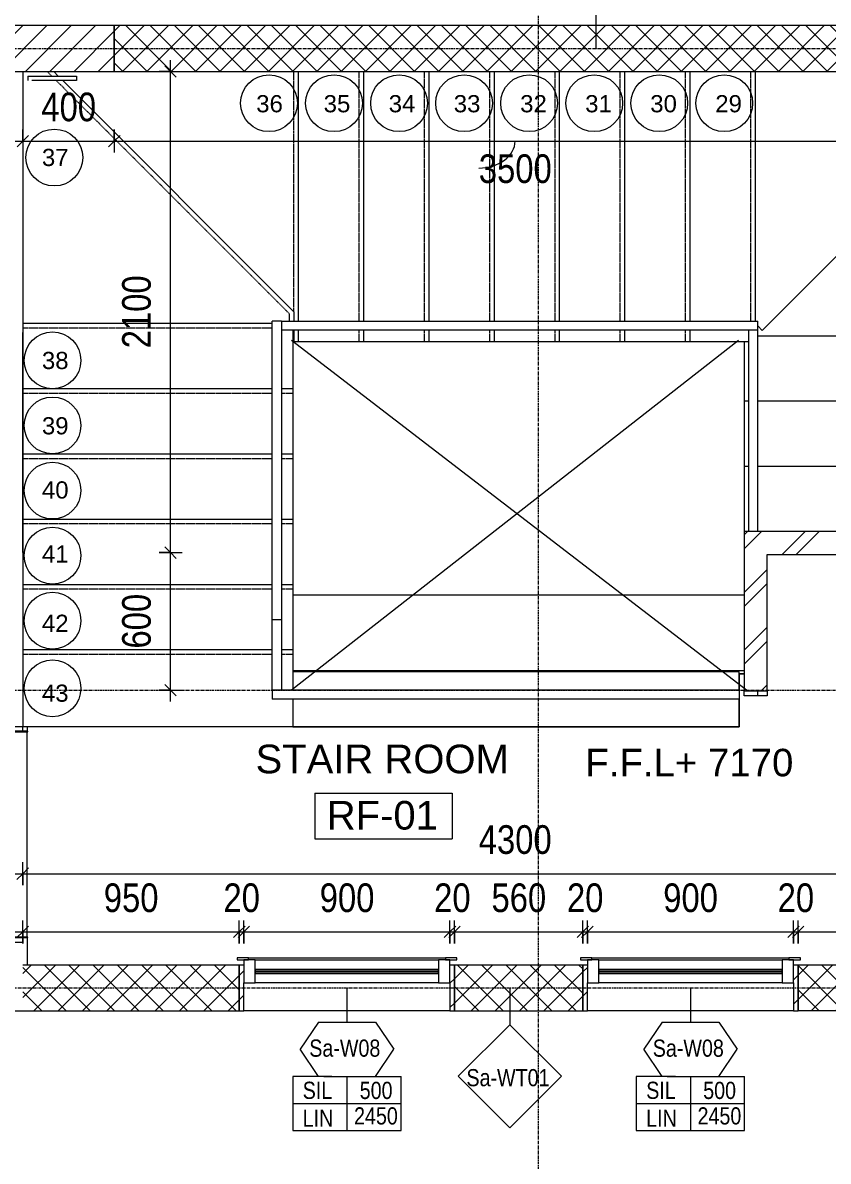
# Model space of a CAD drawing. Header units: millimetres. Extents: x -13951 to 24706, y -4881 to 8681.
# Drawn here: x -1657 to 1861, y 1023 to 5992 of the extents above; entities that cross this region are included whole.
import ezdxf

# ---------------------------------------------------------------- set-up
doc = ezdxf.new("R2010")
doc.units = ezdxf.units.MM
doc.linetypes.add('Grid Line', pattern=[22.225, 12.7, -3.175, 3.175, -3.175])
doc.linetypes.add('Overhead', pattern=[3.96875, 2.38125, -1.5875])
for name, color, linetype, lineweight in [('A-ANNO-DIMS', 211, 'Continuous', 9), ('A-ANNO-DIMS-50', 211, 'Continuous', 9), ('A-AREA-IDEN', 2, 'Continuous', 9), ('A-DETL-MBND', 5, 'Continuous', 18), ('A-DETL-THIN', 151, 'Continuous', 18), ('A-FLOR', 192, 'Continuous', 18), ('A-FLOR-HRAL', 11, 'Continuous', 18), ('A-GENM', 13, 'Continuous', 18), ('A-GLAZ', 151, 'Continuous', 18), ('A-GLAZ-IDEN', 7, 'Continuous', 18), ('A-WALL', 113, 'Continuous', 18), ('A-WALL-IDEN', 7, 'Continuous', 18), ('A-WALL-PATT', 111, 'Continuous', 18), ('G-ANNO-DIMS', 111, 'Continuous', 9), ('G-ANNO-TEXT', 231, 'Continuous', 9), ('S-COLS', 52, 'Continuous', 18), ('S-GRID', 1, 'Continuous', 9), ('S-STRS', 31, 'Continuous', 18)]:
    doc.layers.add(name, color=color, linetype=linetype, lineweight=lineweight)
doc.styles.add('Arial Narrow', font='ARIALN.TTF', dxfattribs={"height": 75})
doc.styles.add('Arial Narrow_3', font='ARIALN.TTF', dxfattribs={"height": 125})
doc.styles.add('Arial Narrow_4', font='ARIALN.TTF', dxfattribs={"height": 1.5})
doc.styles.add('Arial_2', font='arial.ttf', dxfattribs={"height": 125})
doc.styles.add('Arial_3', font='arial.ttf', dxfattribs={"height": 120})
doc.styles.add('Arial_5', font='arial.ttf', dxfattribs={"height": 75})
doc.dimstyles.new('dimension_line', dxfattribs={"dimscale": 304.8, "dimtxt": 127.928872, "dimasz": 0.164042, "dimexe": 0.164042, "dimexo": 0.0625, "dimgap": 0.164042, "dimtad": 1, "dimdec": 0, "dimrnd": 10, "dimzin": 0, "dimdsep": 46, "dimtxsty": 'Arial Narrow_3', "dimblk1": 'OBLIQUE', "dimblk2": 'OBLIQUE', "dimsah": 1, "dimcen": 0.09, "dimdle": 0.164042, "dimazin": 0, "dimtfac": 1, "dimtdec": 4, "dimtix": 1, "dimtmove": 0, "dimatfit": 3, "dimfxl": 0.164042, "dimfxlon": 1, "dimtvp": 1, "dimtolj": 1, "dimtzin": 0, "dimarcsym": 2})
doc.dimstyles.new('dimension_line_2', dxfattribs={"dimscale": 304.8, "dimtxt": 127.928872, "dimasz": 0.164042, "dimexe": 0.164042, "dimexo": 0.0625, "dimgap": 0.164042, "dimtad": 1, "dimdec": 0, "dimrnd": 10, "dimzin": 0, "dimdsep": 46, "dimtxsty": 'Arial Narrow_3', "dimblk1": 'OBLIQUE', "dimblk2": 'OBLIQUE', "dimsah": 1, "dimcen": 0.09, "dimdle": 0.164042, "dimazin": 0, "dimtfac": 1, "dimtdec": 4, "dimtix": 1, "dimtmove": 1, "dimatfit": 3, "dimfxl": 0.164042, "dimfxlon": 1, "dimtvp": 1, "dimtolj": 1, "dimtzin": 0, "dimarcsym": 2})
pattern_1 = [(45, (0, 0), (-53.033, 53.033), [])]
pattern_2 = [(45, (0, 0), (-53.033, 53.033), []), (135, (0, 0), (-53.033, -53.033), [])]
pattern_3 = [(45, (0, 0), (-125.7236, 125.7236), []), (45, (0, 190.5), (-125.7236, 125.7236), [])]

# ---------------------------------------------------------------- blocks, each defined once
blk = doc.blocks.new('SEQ-SV-C-STR_rvt-1-BLOCKWORK RF PLAN')
at = {"layer": 'S-COLS'}
h = blk.add_hatch(dxfattribs=at)
h.set_pattern_fill('FP_5', color=256, style=0, pattern_type=2)
h.set_pattern_definition(pattern_1)
h.paths.add_polyline_path([(-1657.2, 5779.8), (-1256.8, 5779.8), (-1256.8, 5979.8), (-1856.8, 5979.8), (-1856.8, 5779.8)])
h = blk.add_hatch(dxfattribs=at)
h.set_pattern_fill('FP_5', color=256, style=0, pattern_type=2)
h.set_pattern_definition(pattern_1)
h.paths.add_polyline_path([(-1657.2, 5779.8), (-1256.8, 5779.8), (-1256.8, 5979.8), (-1856.8, 5979.8), (-1856.8, 5779.8)])
at = {"layer": 'S-COLS', "color": 7}
for p, q in [((-1256.8, 5979.8), (-1856.8, 5979.8)), ((-1256.8, 5779.8), (-1256.8, 5979.8)), ((-1856.8, 5779.8), (-1256.8, 5779.8))]:
    blk.add_line(p, q, dxfattribs=at)
blk = doc.blocks.new('Generic Models 12 - Generic Models 12-655039-BLOCKWORK RF PLAN')
at = {"layer": 'A-GENM'}
for p, q in [((-1856.8, 2919.8), (-1856.8, 2899.8)), ((-1656.8, 2919.8), (-1856.8, 2919.8)), ((-1856.8, 2899.8), (-1656.8, 2899.8)), ((-1656.8, 2899.8), (-1656.8, 2919.8)), ((2842.8, 2919.8), (2643.2, 2919.8)), ((2643.2, 2919.8), (2643.2, 2899.8)), ((2643.2, 2899.8), (2842.8, 2899.8)), ((2842.8, 2899.8), (2842.8, 2919.8)), ((-1856.8, 1999.8), (-1856.8, 1979.8)), ((-1656.8, 1999.8), (-1856.8, 1999.8)), ((-1656.8, 1979.8), (-1656.8, 1999.8)), ((-1656.4, 1999.8), (-1656.4, 1979.8)), ((2842.8, 1999.8), (2643.2, 1999.8)), ((2643.2, 1999.8), (2643.2, 1979.8)), ((2842.8, 1979.8), (2842.8, 1999.8)), ((-1856.8, 1979.8), (-1656.8, 1979.8)), ((-1656.4, 1979.8), (-1656.8, 1979.8)), ((2643.2, 1979.8), (2842.8, 1979.8))]:
    blk.add_line(p, q, dxfattribs=at)
blk = doc.blocks.new('M_Fixed2 - Sa-W08-2468338-BLOCKWORK RF PLAN')
at = {"layer": 'A-GLAZ'}
for p, q in [((-430, 145), (-480, 145)), ((-480, 145), (-480, 135)), ((-480, 135), (-430, 135)), ((-400, 135), (-450, 135)), ((-450, 135), (-450, 35)), ((-430, 135), (-430, 145)), ((-430, 145), (430, 145)), ((-400, 135), (400, 135)), ((-400, 35), (-400, 135)), ((450, 135), (400, 135)), ((400, 135), (400, 35)), ((480, 145), (430, 145)), ((430, 145), (430, 135)), ((430, 135), (480, 135)), ((450, 35), (450, 135)), ((480, 135), (480, 145)), ((400, 93.9), (-400, 93.9)), ((-400, 93.9), (-400, 87.9)), ((-400, 87.9), (400, 87.9)), ((400, 81.9), (-400, 81.9)), ((-400, 81.9), (-400, 75.9)), ((-400, 75.9), (400, 75.9)), ((400, 87.9), (400, 93.9)), ((400, 75.9), (400, 81.9)), ((-450, 35), (-400, 35)), ((400, 35), (-400, 35)), ((400, 35), (450, 35))]:
    blk.add_line(p, q, dxfattribs=at)
blk = doc.blocks.new('Generic Models 15 - Generic Models 15-712220-BLOCKWORK RF PLAN')
at = {"layer": 'A-GENM'}
h = blk.add_hatch(dxfattribs=at)
h.set_pattern_fill('FP_3', color=256, style=0, pattern_type=2)
h.set_pattern_definition(pattern_1)
h.paths.add_polyline_path([(789, 1679.8), (809, 1679.8), (809, 1879.8), (789, 1879.8), (789, 1801.8)])
h.paths.add_polyline_path([(1709, 1679.8), (1729, 1679.8), (1729, 1879.8), (1709, 1879.8), (1709, 1801.8)])
h.paths.add_polyline_path([(209, 1679.8), (229, 1679.8), (229, 1879.8), (209, 1879.8), (209, 1801.8)])
h.paths.add_polyline_path([(-711, 1679.8), (-691, 1679.8), (-691, 1879.8), (-711, 1879.8), (-711, 1801.8)])
for p, q in [((-691, 1879.8), (-711, 1879.8)), ((-711, 1879.8), (-711, 1679.8)), ((229, 1879.8), (209, 1879.8)), ((229, 1679.8), (229, 1879.8)), ((809, 1879.8), (789, 1879.8)), ((789, 1879.8), (789, 1679.8)), ((1729, 1879.8), (1709, 1879.8)), ((1729, 1679.8), (1729, 1879.8)), ((-691, 1679.8), (-691, 1801.8)), ((209, 1801.8), (209, 1679.8)), ((809, 1679.8), (809, 1801.8)), ((1709, 1801.8), (1709, 1679.8)), ((-711, 1679.8), (-691, 1679.8)), ((209, 1679.8), (-691, 1679.8)), ((209, 1679.8), (229, 1679.8)), ((789, 1679.8), (809, 1679.8)), ((1709, 1679.8), (809, 1679.8)), ((1709, 1679.8), (1729, 1679.8))]:
    blk.add_line(p, q, dxfattribs=at)
blk = doc.blocks.new('Generic Models 25 - Generic Models 25-2182778-BLOCKWORK RF PLAN')
at = {"layer": 'A-GENM'}
for p, q in [((-1656.8, 5779.8), (-1656.8, 5680.9)), ((2558.1, 5779.8), (2551.3, 5773)), ((2551.3, 5773), (2623.3, 5701.1)), ((-1656.4, 5681.3), (-1656.8, 5680.9)), ((-1656.8, 5680.9), (-1656.8, 4639.8)), ((-1656.8, 5680.9), (-1656.4, 5680.5)), ((2623.3, 5701.1), (1572, 4649.7)), ((-1656.8, 4354.8), (-1656.8, 4639.8)), ((1572, 4649.7), (1552.7, 4668.9)), ((1552.7, 4625.3), (2643.2, 4625.3)), ((1493.2, 4599.8), (1493.2, 4340.3)), ((-1656.8, 4069.8), (-1656.8, 4354.8)), ((1512.7, 4340.3), (1493.2, 4340.3)), ((1493.2, 4340.3), (1493.2, 4055.3)), ((2643.2, 4340.3), (1552.7, 4340.3)), ((-1656.8, 3784.8), (-1656.8, 4069.8)), ((1512.7, 4055.3), (1493.2, 4055.3)), ((1493.2, 4055.3), (1493.2, 3770.3)), ((2643.2, 4055.3), (1552.7, 4055.3)), ((-1656.8, 3679.8), (-1656.8, 3784.8)), ((1493.9, 3770.3), (1493.2, 3770.3)), ((1493.2, 3770.3), (1493.2, 3485.3)), ((-476.8, 3494.8), (1493.2, 3494.8)), ((1493.9, 3485.3), (1493.2, 3485.3)), ((1493.2, 3485.3), (1493.2, 3205.4)), ((1493.2, 3205.4), (1493.9, 3205.4)), ((-476.8, 3164.7), (1493.9, 3164.7))]:
    blk.add_line(p, q, dxfattribs=at)
blk = doc.blocks.new('Floors 12 - Floors 12-2379544-BLOCKWORK RF PLAN')
at = {"layer": 'A-FLOR', "color": 7}
for p, q in [((-476.8, 3159.8), (-476.8, 3080.3)), ((1471.2, 3159.8), (-476.8, 3159.8)), ((1471.2, 3149.8), (1471.2, 3159.8)), ((1471.2, 3080.3), (1471.2, 3149.8)), ((-476.8, 3040.3), (-476.8, 2919.8)), ((1471.2, 2919.8), (1471.2, 3040.3)), ((-476.8, 2919.8), (1471.2, 2919.8))]:
    blk.add_line(p, q, dxfattribs=at)
blk = doc.blocks.new('Floors 14 - Floors 14-2496120-BLOCKWORK RF PLAN')
at = {"layer": 'A-FLOR', "color": 7}
for p, q in [((2270.7, 8458.3), (2252.7, 8458.3)), ((2272.7, 8458.3), (2270.7, 8458.3)), ((2272.7, 8458.3), (2272.7, 8245)), ((2252.7, 8245), (2252.7, 8440.3)), ((2270.7, 8245), (2252.7, 8245)), ((2272.7, 8245), (2270.7, 8245))]:
    blk.add_line(p, q, dxfattribs=at)
blk = doc.blocks.new('Railings 2 - Railings 3-2503900-BLOCKWORK RF PLAN')
at = {"layer": 'A-FLOR-HRAL'}
for p, q in [((-567.2, 3388.1), (-567.2, 4690.4)), ((-527.2, 4690.4), (-567.2, 4690.4)), ((-527.2, 4690.4), (-527.2, 3388.1)), ((-527.2, 4690.3), (1552.7, 4690.3)), ((1552.7, 4650.3), (1552.7, 4690.3)), ((1552.7, 4650.3), (-527.2, 4650.3)), ((-567.2, 3080.3), (-567.2, 3388.1)), ((-567.2, 3388.1), (-527.2, 3388.1)), ((-527.2, 3388.1), (-527.2, 3080.3)), ((-567.2, 3080.3), (1471.2, 3080.3)), ((-567.2, 3080.3), (-567.2, 3040.3)), ((1471.2, 3040.3), (-567.2, 3040.3)), ((1471.2, 3080.3), (1471.2, 3040.3)), ((1552.7, 3055.2), (1552.7, 3077.2))]:
    blk.add_line(p, q, dxfattribs=at)
blk = doc.blocks.new('Railings 6 - Railings 8-2564710-BLOCKWORK RF PLAN')
at = {"layer": 'A-FLOR-HRAL'}
for p, q in [((1512.7, 4640.2), (1512.7, 3761.7)), ((1552.7, 3761.7), (1552.7, 4640.2))]:
    blk.add_line(p, q, dxfattribs=at)
blk = doc.blocks.new('Walls 82 - Walls 82-2710412-BLOCKWORK RF PLAN')
at = {"layer": 'A-WALL'}
for p, q in [((-1634.8, 2899.8), (-1779.4, 2899.8)), ((-1779.4, 2897.8), (-1634.8, 2897.8)), ((-1634.8, 2897.8), (-1634.8, 2899.8)), ((-1634.8, 2001.8), (-1779.4, 2001.8)), ((-1779.4, 1999.8), (-1634.8, 1999.8)), ((-1634.8, 1999.8), (-1634.8, 2001.8))]:
    blk.add_line(p, q, dxfattribs=at)
blk = doc.blocks.new('M_Wall Tag1 - 12mm 2-498188-BLOCKWORK RF PLAN')
at = {"layer": 'A-WALL-IDEN', "lineweight": 9}
for p, q in [((-4.487, 0), (0.021, 4.507)), ((0.021, 4.507), (4.528, 0)), ((-4.487, 0), (0.021, -4.507)), ((0.021, -4.507), (4.528, 0))]:
    blk.add_line(p, q, dxfattribs=at)
blk = doc.blocks.new('M_Room Tag1 - Sa-RT01-439565-BLOCKWORK RF PLAN')
at = {"layer": 'A-AREA-IDEN'}
for p, q in [((-6, 3.193), (-6, -0.807)), ((-6, 3.193), (6, 3.193)), ((6, 3.193), (6, -0.807)), ((-6, -0.807), (6, -0.807))]:
    blk.add_line(p, q, dxfattribs=at)
blk = doc.blocks.new('DIMBLOCK59-BLOCKWORK RF PLAN')
at = {"layer": 'A-ANNO-DIMS-50', "transparency": 16777216}
for p, q in [((-1656.4, 5526), (-1656.4, 5426)), ((-1656.4, 5476), (-1656.4, 5526)), ((-1256.8, 5526), (-1256.8, 5426)), ((-1256.8, 5476), (-1256.8, 5526)), ((-1706.4, 5476), (-1256.8, 5476)), ((-1656.4, 5476), (-1681.4, 5451)), ((-1656.4, 5476), (-1631.4, 5501)), ((-1256.8, 5476), (-1281.8, 5451)), ((-1256.8, 5476), (-1231.8, 5501))]:
    blk.add_line(p, q, dxfattribs=at)
at = {"layer": 'A-ANNO-DIMS-50', "color": 0, "transparency": 16777216, "insert": (-1575.4, 5687.6), "char_height": 125, "width": 285.099, "attachment_point": 1, "line_spacing_factor": 0.974696, "style": 'Arial Narrow_3'}
blk.add_mtext('400', dxfattribs=at)
blk = doc.blocks.new('_Oblique')
at = {"color": 0, "linetype": 'ByBlock', "lineweight": -2}
blk.add_line((-0.5, -0.5), (0.5, 0.5), dxfattribs=at)
blk = doc.blocks.new('DIMBLOCK60-BLOCKWORK RF PLAN')
at = {"layer": 'A-ANNO-DIMS-50', "transparency": 16777216}
for p, q in [((-1256.8, 5526), (-1256.8, 5426)), ((-1256.8, 5476), (-1256.8, 5526)), ((2243.2, 5526), (2243.2, 5426)), ((2243.2, 5476), (2243.2, 5526)), ((-1256.8, 5476), (-1281.8, 5451)), ((-1256.8, 5476), (-1231.8, 5501)), ((-1256.8, 5476), (2243.2, 5476)), ((2243.2, 5476), (2218.2, 5451)), ((2243.2, 5476), (2268.2, 5501))]:
    blk.add_line(p, q, dxfattribs=at)
blk.add_ellipse((334.8, 5476), major_axis=(-158.4, 0), ratio=0.744652, start_param=1.570796, end_param=3.141593, dxfattribs=at)
at = {"layer": 'A-ANNO-DIMS-50', "color": 0, "transparency": 16777216, "insert": (334.8, 5418.1), "char_height": 125, "width": 380.132, "attachment_point": 1, "line_spacing_factor": 0.974696, "style": 'Arial Narrow_3'}
blk.add_mtext('3500', dxfattribs=at)
blk = doc.blocks.new('M_Window Tag - M_Window Tag-505388-BLOCKWORK RF PLAN')
at = {"layer": 'A-GLAZ-IDEN', "lineweight": 9}
for p, q in [((-2.482, 3.506), (-4.083, 1.132)), ((-2.482, 3.506), (2.482, 3.506)), ((2.482, 3.506), (4.083, 1.132)), ((-2.482, -1.242), (-4.083, 1.132)), ((2.482, -1.242), (4.083, 1.132)), ((-4.725, -1.242), (-4.725, -5.967)), ((-1.311, -1.242), (-4.725, -1.242)), ((-2.025, -1.242), (2.025, -1.242)), ((0, -1.242), (0, -5.967)), ((1.35, -1.242), (4.725, -1.242)), ((4.725, -5.967), (4.725, -1.242)), ((-4.725, -3.604), (4.725, -3.604)), ((-4.725, -5.967), (4.725, -5.967))]:
    blk.add_line(p, q, dxfattribs=at)
at = {"layer": 'A-GLAZ-IDEN', "lineweight": 9, "char_height": 1.5, "attachment_point": 1, "style": 'Arial Narrow_4'}
for s, insert, width in [('SIL', (-3.863, -1.701), 3.20675), ('LIN', (-3.863, -4.134), 3.28692)]:
    blk.add_mtext(s, dxfattribs=dict(at, insert=insert, width=width))
blk = doc.blocks.new('DIMBLOCK66-BLOCKWORK RF PLAN')
at = {"layer": 'A-ANNO-DIMS-50', "transparency": 16777216}
for p, q in [((-1061.1, 3679.8), (-961.1, 3679.8)), ((-1011.1, 3679.8), (-1061.1, 3679.8)), ((-1011.1, 3679.8), (-1036.1, 3704.8)), ((-1011.1, 3029.8), (-1011.1, 3679.8)), ((-1011.1, 3679.8), (-986.1, 3654.8)), ((-1011.1, 3079.8), (-1036.1, 3104.8)), ((-1061.1, 3079.8), (-961.1, 3079.8)), ((-1011.1, 3079.8), (-1061.1, 3079.8)), ((-1011.1, 3079.8), (-986.1, 3054.8))]:
    blk.add_line(p, q, dxfattribs=at)
at = {"layer": 'A-ANNO-DIMS-50', "color": 0, "transparency": 16777216, "insert": (-1222.7, 3261), "char_height": 125, "width": 285.099, "attachment_point": 1, "rotation": 90, "line_spacing_factor": 0.974696, "style": 'Arial Narrow_3'}
blk.add_mtext('600', dxfattribs=at)
blk = doc.blocks.new('DIMBLOCK67-BLOCKWORK RF PLAN')
at = {"layer": 'A-ANNO-DIMS-50', "transparency": 16777216}
for p, q in [((-1011.1, 3679.8), (-1011.1, 5829.8)), ((-1061.1, 5779.8), (-961.1, 5779.8)), ((-1011.1, 5779.8), (-1061.1, 5779.8)), ((-1011.1, 5779.8), (-1036.1, 5804.8)), ((-1011.1, 5779.8), (-986.1, 5754.8)), ((-1061.1, 3679.8), (-961.1, 3679.8)), ((-1011.1, 3679.8), (-1061.1, 3679.8)), ((-1011.1, 3679.8), (-1036.1, 3704.8)), ((-1011.1, 3679.8), (-986.1, 3654.8))]:
    blk.add_line(p, q, dxfattribs=at)
at = {"layer": 'A-ANNO-DIMS-50', "color": 0, "transparency": 16777216, "insert": (-1222.7, 4571.4), "char_height": 125, "width": 380.132, "attachment_point": 1, "rotation": 90, "line_spacing_factor": 0.974696, "style": 'Arial Narrow_3'}
blk.add_mtext('2100', dxfattribs=at)
blk = doc.blocks.new('DIMBLOCK102-BLOCKWORK RF PLAN')
at = {"layer": 'A-ANNO-DIMS-50', "transparency": 16777216}
for p, q in [((-1656.8, 1974.4), (-1656.8, 2074.4)), ((-1656.8, 2024.4), (-1631.8, 2049.4)), ((-711, 1974.4), (-711, 2074.4)), ((-711, 2024.4), (-686, 2049.4)), ((-1706.8, 2024.4), (-711, 2024.4)), ((-1656.8, 2024.4), (-1681.8, 1999.4)), ((-1656.8, 2024.4), (-1656.8, 1974.4)), ((-711, 2024.4), (-736, 1999.4)), ((-711, 2024.4), (-711, 1974.4))]:
    blk.add_line(p, q, dxfattribs=at)
at = {"layer": 'A-ANNO-DIMS-50', "color": 0, "transparency": 16777216, "insert": (-1302.7, 2236), "char_height": 125, "width": 285.099, "attachment_point": 1, "line_spacing_factor": 0.974696, "style": 'Arial Narrow_3'}
blk.add_mtext('950', dxfattribs=at)
blk = doc.blocks.new('DIMBLOCK103-BLOCKWORK RF PLAN')
at = {"layer": 'A-ANNO-DIMS-50', "transparency": 16777216}
for p, q in [((-711, 1974.4), (-711, 2074.4)), ((-711, 2024.4), (-686, 2049.4)), ((-691, 1974.4), (-691, 2074.4)), ((-691, 2024.4), (-666, 2049.4)), ((-711, 2024.4), (-736, 1999.4)), ((-691, 2024.4), (-716, 1999.4)), ((-711, 2024.4), (-691, 2024.4)), ((-711, 2024.4), (-711, 1974.4)), ((-691, 2024.4), (-691, 1974.4))]:
    blk.add_line(p, q, dxfattribs=at)
at = {"layer": 'A-ANNO-DIMS-50', "color": 0, "transparency": 16777216, "insert": (-780.2, 2236), "char_height": 125, "width": 190.066, "attachment_point": 1, "line_spacing_factor": 0.974696, "style": 'Arial Narrow_3'}
blk.add_mtext('20', dxfattribs=at)
blk = doc.blocks.new('DIMBLOCK104-BLOCKWORK RF PLAN')
at = {"layer": 'A-ANNO-DIMS-50', "transparency": 16777216}
for p, q in [((-691, 1974.4), (-691, 2074.4)), ((-691, 2024.4), (-666, 2049.4)), ((209, 1974.4), (209, 2074.4)), ((209, 2024.4), (234, 2049.4)), ((-691, 2024.4), (-716, 1999.4)), ((-691, 2024.4), (209, 2024.4)), ((-691, 2024.4), (-691, 1974.4)), ((209, 2024.4), (184, 1999.4)), ((209, 2024.4), (209, 1974.4))]:
    blk.add_line(p, q, dxfattribs=at)
at = {"layer": 'A-ANNO-DIMS-50', "color": 0, "transparency": 16777216, "insert": (-359.8, 2236), "char_height": 125, "width": 285.099, "attachment_point": 1, "line_spacing_factor": 0.974696, "style": 'Arial Narrow_3'}
blk.add_mtext('900', dxfattribs=at)
blk = doc.blocks.new('DIMBLOCK105-BLOCKWORK RF PLAN')
at = {"layer": 'A-ANNO-DIMS-50', "transparency": 16777216}
for p, q in [((209, 1974.4), (209, 2074.4)), ((209, 2024.4), (234, 2049.4)), ((229, 1974.4), (229, 2074.4)), ((229, 2024.4), (254, 2049.4)), ((209, 2024.4), (184, 1999.4)), ((229, 2024.4), (204, 1999.4)), ((209, 2024.4), (229, 2024.4)), ((209, 2024.4), (209, 1974.4)), ((229, 2024.4), (229, 1974.4))]:
    blk.add_line(p, q, dxfattribs=at)
at = {"layer": 'A-ANNO-DIMS-50', "color": 0, "transparency": 16777216, "insert": (139.8, 2236), "char_height": 125, "width": 190.066, "attachment_point": 1, "line_spacing_factor": 0.974696, "style": 'Arial Narrow_3'}
blk.add_mtext('20', dxfattribs=at)
blk = doc.blocks.new('DIMBLOCK106-BLOCKWORK RF PLAN')
at = {"layer": 'A-ANNO-DIMS-50', "transparency": 16777216}
for p, q in [((229, 1974.4), (229, 2074.4)), ((229, 2024.4), (254, 2049.4)), ((789, 1974.4), (789, 2074.4)), ((789, 2024.4), (814, 2049.4)), ((229, 2024.4), (204, 1999.4)), ((229, 2024.4), (789, 2024.4)), ((229, 2024.4), (229, 1974.4)), ((789, 2024.4), (764, 1999.4)), ((789, 2024.4), (789, 1974.4))]:
    blk.add_line(p, q, dxfattribs=at)
at = {"layer": 'A-ANNO-DIMS-50', "color": 0, "transparency": 16777216, "insert": (390.2, 2236), "char_height": 125, "width": 285.099, "attachment_point": 1, "line_spacing_factor": 0.974696, "style": 'Arial Narrow_3'}
blk.add_mtext('560', dxfattribs=at)
blk = doc.blocks.new('DIMBLOCK107-BLOCKWORK RF PLAN')
at = {"layer": 'A-ANNO-DIMS-50', "transparency": 16777216}
for p, q in [((789, 1974.4), (789, 2074.4)), ((789, 2024.4), (814, 2049.4)), ((809, 1974.4), (809, 2074.4)), ((809, 2024.4), (834, 2049.4)), ((789, 2024.4), (764, 1999.4)), ((809, 2024.4), (784, 1999.4)), ((789, 2024.4), (809, 2024.4)), ((789, 2024.4), (789, 1974.4)), ((809, 2024.4), (809, 1974.4))]:
    blk.add_line(p, q, dxfattribs=at)
at = {"layer": 'A-ANNO-DIMS-50', "color": 0, "transparency": 16777216, "insert": (719.8, 2236), "char_height": 125, "width": 190.066, "attachment_point": 1, "line_spacing_factor": 0.974696, "style": 'Arial Narrow_3'}
blk.add_mtext('20', dxfattribs=at)
blk = doc.blocks.new('DIMBLOCK108-BLOCKWORK RF PLAN')
at = {"layer": 'A-ANNO-DIMS-50', "transparency": 16777216}
for p, q in [((809, 1974.4), (809, 2074.4)), ((809, 2024.4), (834, 2049.4)), ((1709, 1974.4), (1709, 2074.4)), ((1709, 2024.4), (1734, 2049.4)), ((809, 2024.4), (784, 1999.4)), ((809, 2024.4), (1709, 2024.4)), ((809, 2024.4), (809, 1974.4)), ((1709, 2024.4), (1684, 1999.4)), ((1709, 2024.4), (1709, 1974.4))]:
    blk.add_line(p, q, dxfattribs=at)
at = {"layer": 'A-ANNO-DIMS-50', "color": 0, "transparency": 16777216, "insert": (1140.2, 2236), "char_height": 125, "width": 285.099, "attachment_point": 1, "line_spacing_factor": 0.974696, "style": 'Arial Narrow_3'}
blk.add_mtext('900', dxfattribs=at)
blk = doc.blocks.new('DIMBLOCK109-BLOCKWORK RF PLAN')
at = {"layer": 'A-ANNO-DIMS-50', "transparency": 16777216}
for p, q in [((1709, 1974.4), (1709, 2074.4)), ((1709, 2024.4), (1734, 2049.4)), ((1729, 1974.4), (1729, 2074.4)), ((1729, 2024.4), (1754, 2049.4)), ((1709, 2024.4), (1684, 1999.4)), ((1729, 2024.4), (1704, 1999.4)), ((1709, 2024.4), (1729, 2024.4)), ((1709, 2024.4), (1709, 1974.4)), ((1729, 2024.4), (1729, 1974.4))]:
    blk.add_line(p, q, dxfattribs=at)
at = {"layer": 'A-ANNO-DIMS-50', "color": 0, "transparency": 16777216, "insert": (1639.8, 2236), "char_height": 125, "width": 190.066, "attachment_point": 1, "line_spacing_factor": 0.974696, "style": 'Arial Narrow_3'}
blk.add_mtext('20', dxfattribs=at)
blk = doc.blocks.new('DIMBLOCK110-BLOCKWORK RF PLAN')
at = {"layer": 'A-ANNO-DIMS-50', "transparency": 16777216}
for p, q in [((1729, 1974.4), (1729, 2074.4)), ((1729, 2024.4), (1754, 2049.4)), ((2642.8, 1974.4), (2642.8, 2074.4)), ((2642.8, 2024.4), (2667.8, 2049.4)), ((1729, 2024.4), (1704, 1999.4)), ((1729, 2024.4), (2692.8, 2024.4)), ((1729, 2024.4), (1729, 1974.4)), ((2642.8, 2024.4), (2617.8, 1999.4)), ((2642.8, 2024.4), (2642.8, 1974.4))]:
    blk.add_line(p, q, dxfattribs=at)
at = {"layer": 'A-ANNO-DIMS-50', "color": 0, "transparency": 16777216, "insert": (2067.1, 2236), "char_height": 125, "width": 285.099, "attachment_point": 1, "line_spacing_factor": 0.974696, "style": 'Arial Narrow_3'}
blk.add_mtext('910', dxfattribs=at)
blk = doc.blocks.new('DIMBLOCK114-BLOCKWORK RF PLAN')
at = {"layer": 'A-ANNO-DIMS-50', "transparency": 16777216}
for p, q in [((-1656.8, 2228.3), (-1656.8, 2328.3)), ((-1656.8, 2278.3), (-1631.8, 2303.3)), ((2642.8, 2228.3), (2642.8, 2328.3)), ((2642.8, 2278.3), (2667.8, 2303.3)), ((-1706.8, 2278.3), (2692.8, 2278.3)), ((-1656.8, 2278.3), (-1681.8, 2253.3)), ((-1656.8, 2278.3), (-1656.8, 2228.3)), ((2642.8, 2278.3), (2617.8, 2253.3)), ((2642.8, 2278.3), (2642.8, 2228.3))]:
    blk.add_line(p, q, dxfattribs=at)
at = {"layer": 'A-ANNO-DIMS-50', "color": 0, "transparency": 16777216, "insert": (334.6, 2489.9), "char_height": 125, "width": 380.132, "attachment_point": 1, "line_spacing_factor": 0.974696, "style": 'Arial Narrow_3'}
blk.add_mtext('4300', dxfattribs=at)

msp = doc.modelspace()

# ---------------------------------------------------------------- hatches: boundary and pattern name
at = {"layer": 'A-WALL-PATT'}
h = msp.add_hatch(dxfattribs=at)
h.set_pattern_fill('FP_1', color=256, style=0, pattern_type=2)
h.set_pattern_definition(pattern_2)
h.paths.add_polyline_path([(2243.2, 5779.8), (2243.2, 5979.8), (-1256.8, 5979.8), (-1256.8, 5779.8), (1849.7, 5779.8)])
h = msp.add_hatch(dxfattribs=at)
h.set_pattern_fill('FP_2', color=256, style=0, pattern_type=2)
h.set_pattern_definition(pattern_3)
h.paths.add_polyline_path([(1593.9, 3077.2), (1593.9, 3771.7), (1493.9, 3771.7), (1493.9, 3077.2), (1509.6, 3077.2)])
h = msp.add_hatch(dxfattribs=at)
h.set_pattern_fill('FP_2', color=256, style=0, pattern_type=2)
h.set_pattern_definition(pattern_3)
h.paths.add_polyline_path([(1849.7, 3671.7), (2643.2, 3671.7), (2643.2, 3771.7), (1593.9, 3771.7), (1593.9, 3671.7)])
h = msp.add_hatch(dxfattribs=at)
h.set_pattern_fill('FP_1', color=256, style=0, pattern_type=2)
h.set_pattern_definition(pattern_2)
h.paths.add_polyline_path([(2642.8, 1679.8), (2642.8, 1879.8), (1729, 1879.8), (1729, 1679.8), (1849.7, 1679.8)])
h.paths.add_polyline_path([(-871, 1679.8), (-711, 1679.8), (-711, 1879.8), (-1656.8, 1879.8), (-1656.8, 1679.8)])
h.paths.add_polyline_path([(789, 1679.8), (789, 1879.8), (229, 1879.8), (229, 1679.8)])

# ---------------------------------------------------------------- linework, layer by layer
at = {"layer": 'A-DETL-MBND'}
for p, q in [((1469.5, 4606.2), (-483.5, 3079.8)), ((1503.3, 3079.8), (-483.5, 4606.2))]:
    msp.add_line(p, q, dxfattribs=at)
at = {"layer": 'A-DETL-THIN'}
for centre in [(-581.3, 5641.4), (-297.3, 5641.4), (-13.3, 5641.4), (270.7, 5641.4), (554.7, 5641.4), (838.7, 5641.4), (1122.7, 5641.4), (1406.7, 5641.4), (-1518.7, 5404.3), (-1526.7, 4518.7), (-1526.7, 4234.7), (-1526.7, 3950.7), (-1526.7, 3666.7), (-1526.7, 3382.7), (-1526.7, 3087.7)]:
    msp.add_circle(centre, 124, dxfattribs=at)
at = {"layer": 'A-FLOR', "color": 7}
for p, q in [((1493.9, 3149.8), (1471.2, 3149.8)), ((1471.2, 3149.8), (1471.2, 3080.3)), ((1471.2, 3040.3), (1471.2, 2919.8)), ((1493.9, 3055.2), (1493.9, 3077.2)), ((1593.9, 3055.2), (1493.9, 3055.2)), ((1593.9, 3077.2), (1593.9, 3055.2)), ((1471.2, 2919.8), (-1637.2, 2919.8)), ((-1637.2, 2919.8), (-1637.2, 2899.8)), ((-1637.2, 2001.8), (-1637.2, 2897.8)), ((-1637.2, 1999.8), (-1637.2, 1879.8))]:
    msp.add_line(p, q, dxfattribs=at)
at = {"layer": 'A-GLAZ-IDEN', "lineweight": 9}
for p, q in [((-241, 1779.8), (-241, 1630.8)), ((1259, 1779.8), (1259, 1630.8))]:
    msp.add_line(p, q, dxfattribs=at)
at = {"layer": 'A-WALL'}
for p, q in [((2243.2, 5979.8), (-1256.8, 5979.8)), ((-1256.8, 5979.8), (-1256.8, 5779.8)), ((-1256.8, 5779.8), (2243.2, 5779.8)), ((1493.9, 3771.7), (1493.9, 3077.2)), ((2643.2, 3771.7), (1493.9, 3771.7)), ((1593.9, 3077.2), (1593.9, 3671.7)), ((1593.9, 3671.7), (2643.2, 3671.7)), ((1471.2, 3151.8), (1493.9, 3151.8)), ((1493.9, 3077.2), (1593.9, 3077.2)), ((-711, 1879.8), (-1656.8, 1879.8)), ((-711, 1679.8), (-711, 1879.8)), ((789, 1879.8), (229, 1879.8)), ((229, 1879.8), (229, 1679.8)), ((789, 1679.8), (789, 1879.8)), ((2642.8, 1879.8), (1729, 1879.8)), ((1729, 1879.8), (1729, 1679.8)), ((-8056.8, 1679.8), (-711, 1679.8)), ((229, 1679.8), (789, 1679.8)), ((2842.8, 1679.8), (1729, 1679.8))]:
    msp.add_line(p, q, dxfattribs=at)
at = {"layer": 'A-WALL-IDEN', "lineweight": 9}
for p, q in [((847.1, 5879.8), (847.1, 6146.8)), ((470.1, 1779.8), (470.1, 1619.3))]:
    msp.add_line(p, q, dxfattribs=at)
at = {"layer": 'S-GRID', "linetype": 'Grid Line'}
for p, q in [((593.8, 7845.7), (593.8, -4231.5)), ((-13301, 5879.8), (14070.8, 5879.8)), ((-13301, 3079.8), (14070.8, 3079.8)), ((-13301, 1779.8), (14070.8, 1779.8))]:
    msp.add_line(p, q, dxfattribs=at)
at = {"layer": 'S-STRS'}
for p, q in [((-1656.4, 5779.8), (-1656.4, 4679.8)), ((-1501.4, 5759.8), (-1521.4, 5779.8)), ((-452.2, 4690.3), (-452.2, 5779.8)), ((-167.2, 4690.3), (-167.2, 5779.8)), ((117.8, 4690.3), (117.8, 5779.8)), ((402.8, 4690.3), (402.8, 5779.8)), ((687.8, 4690.3), (687.8, 5779.8)), ((972.8, 4690.3), (972.8, 5779.8)), ((1257.8, 4690.3), (1257.8, 5779.8)), ((1542.8, 4690.3), (1542.8, 5779.8)), ((-471.4, 4729.8), (-1481.4, 5739.8)), ((-471.4, 4690.3), (-471.4, 4729.8)), ((-567.2, 4679.8), (-1656.4, 4679.8)), ((-1656.4, 4679.8), (-1656.4, 4394.8)), ((-476.8, 4650.3), (-476.8, 4394.8)), ((-471.4, 4599.8), (-471.4, 4650.3)), ((-452.2, 4599.8), (-452.2, 4650.3)), ((-167.2, 4599.8), (-167.2, 4650.3)), ((117.8, 4599.8), (117.8, 4650.3)), ((402.8, 4599.8), (402.8, 4650.3)), ((687.8, 4599.8), (687.8, 4650.3)), ((972.8, 4599.8), (972.8, 4650.3)), ((1257.8, 4599.8), (1257.8, 4650.3)), ((-471.4, 4599.8), (-476.8, 4599.8)), ((-452.2, 4599.8), (-471.4, 4599.8)), ((-167.2, 4599.8), (-452.2, 4599.8)), ((117.8, 4599.8), (-167.2, 4599.8)), ((402.8, 4599.8), (117.8, 4599.8)), ((687.8, 4599.8), (402.8, 4599.8)), ((972.8, 4599.8), (687.8, 4599.8)), ((1257.8, 4599.8), (972.8, 4599.8)), ((1512.7, 4599.8), (1257.8, 4599.8)), ((-1656.4, 4394.8), (-1656.4, 4109.8)), ((-567.2, 4394.8), (-1656.4, 4394.8)), ((-476.8, 4394.8), (-527.2, 4394.8)), ((-476.8, 4394.8), (-476.8, 4109.8)), ((-1656.4, 4109.8), (-1656.4, 3824.8)), ((-567.2, 4109.8), (-1656.4, 4109.8)), ((-476.8, 4109.8), (-527.2, 4109.8)), ((-476.8, 4109.8), (-476.8, 3824.8)), ((-1656.4, 3824.8), (-1656.4, 3539.8)), ((-567.2, 3824.8), (-1656.4, 3824.8)), ((-476.8, 3824.8), (-527.2, 3824.8)), ((-476.8, 3824.8), (-476.8, 3539.8)), ((-1656.4, 3539.8), (-1656.4, 3254.8)), ((-567.2, 3539.8), (-1656.4, 3539.8)), ((-476.8, 3539.8), (-527.2, 3539.8)), ((-476.8, 3539.8), (-476.8, 3254.8)), ((-1656.4, 3254.8), (-1656.4, 2919.8)), ((-567.2, 3254.8), (-1656.4, 3254.8)), ((-476.8, 3254.8), (-527.2, 3254.8)), ((-476.8, 3254.8), (-476.8, 3080.3)), ((-476.8, 3040.3), (-476.8, 2919.8)), ((-476.8, 2919.8), (-1656.4, 2919.8))]:
    msp.add_line(p, q, dxfattribs=at)
at = {"layer": 'S-STRS', "linetype": 'Overhead'}
for p, q in [((-1529.7, 5759.8), (-1549.7, 5779.8)), ((-472.2, 4730.6), (-472.2, 5779.8)), ((-187.2, 4690.3), (-187.2, 5779.8)), ((97.8, 4690.3), (97.8, 5779.8)), ((382.8, 4690.3), (382.8, 5779.8)), ((667.8, 4690.3), (667.8, 5779.8)), ((952.8, 4690.3), (952.8, 5779.8)), ((1237.8, 4690.3), (1237.8, 5779.8)), ((1522.8, 4690.3), (1522.8, 5779.8)), ((-491.4, 4721.5), (-1509.7, 5739.8)), ((-491.4, 4690.3), (-491.4, 4721.5)), ((-567.2, 4659.8), (-1656.4, 4659.8)), ((-187.2, 4599.8), (-187.2, 4650.3)), ((97.8, 4599.8), (97.8, 4650.3)), ((382.8, 4599.8), (382.8, 4650.3)), ((667.8, 4599.8), (667.8, 4650.3)), ((952.8, 4599.8), (952.8, 4650.3)), ((1237.8, 4599.8), (1237.8, 4650.3)), ((-567.2, 4374.8), (-1656.4, 4374.8)), ((-476.8, 4374.8), (-527.2, 4374.8)), ((-567.2, 4089.8), (-1656.4, 4089.8)), ((-476.8, 4089.8), (-527.2, 4089.8)), ((-567.2, 3804.8), (-1656.4, 3804.8)), ((-476.8, 3804.8), (-527.2, 3804.8)), ((-567.2, 3519.8), (-1656.4, 3519.8)), ((-476.8, 3519.8), (-527.2, 3519.8)), ((-567.2, 3234.8), (-1656.4, 3234.8)), ((-476.8, 3234.8), (-527.2, 3234.8))]:
    msp.add_line(p, q, dxfattribs=at)

# ---------------------------------------------------------------- block references
at = {"lineweight": 5}
msp.add_blockref('SEQ-SV-C-STR_rvt-1-BLOCKWORK RF PLAN', (0, 0), dxfattribs=at)
at = {"layer": 'A-AREA-IDEN', "xscale": 49.99999999999998, "yscale": 49.99999999999998, "zscale": 49.99999999999998}
msp.add_blockref('M_Room Tag1 - Sa-RT01-439565-BLOCKWORK RF PLAN', (-81.6, 2470.7), dxfattribs=at)
at = {"layer": 'A-FLOR', "color": 7, "rotation": 90}
msp.add_blockref('Floors 14 - Floors 14-2496120-BLOCKWORK RF PLAN', (6823.5, 3487.1), dxfattribs=at)
at = {"layer": 'A-FLOR', "color": 7}
msp.add_blockref('Floors 12 - Floors 12-2379544-BLOCKWORK RF PLAN', (0, 0), dxfattribs=at)
at = {"layer": 'A-FLOR-HRAL'}
for name, p in [('Railings 2 - Railings 3-2503900-BLOCKWORK RF PLAN', (0, 0)), ('Railings 6 - Railings 8-2564710-BLOCKWORK RF PLAN', (0, 10))]:
    msp.add_blockref(name, p, dxfattribs=at)
at = {"layer": 'A-GENM'}
for name in ['Generic Models 25 - Generic Models 25-2182778-BLOCKWORK RF PLAN', 'Generic Models 12 - Generic Models 12-655039-BLOCKWORK RF PLAN', 'Generic Models 15 - Generic Models 15-712220-BLOCKWORK RF PLAN']:
    msp.add_blockref(name, (0, 0), dxfattribs=at)
at = {"layer": 'A-GLAZ'}
for p in [(-241, 1766.8), (1259, 1766.8)]:
    msp.add_blockref('M_Fixed2 - Sa-W08-2468338-BLOCKWORK RF PLAN', p, dxfattribs=at)
at = {"layer": 'A-GLAZ-IDEN', "lineweight": 9, "xscale": 49.99999999999998, "yscale": 49.99999999999998, "zscale": 49.99999999999998}
for p in [(-241, 1455.5), (1259, 1455.5)]:
    msp.add_blockref('M_Window Tag - M_Window Tag-505388-BLOCKWORK RF PLAN', p, dxfattribs=at)
at = {"layer": 'A-WALL'}
msp.add_blockref('Walls 82 - Walls 82-2710412-BLOCKWORK RF PLAN', (0, 0), dxfattribs=at)
at = {"layer": 'A-WALL-IDEN', "lineweight": 9, "xscale": 49.99999999999998, "yscale": 49.99999999999998, "zscale": 49.99999999999998}
msp.add_blockref('M_Wall Tag1 - 12mm 2-498188-BLOCKWORK RF PLAN', (469, 1394), dxfattribs=at)

# ---------------------------------------------------------------- texts
at = {"layer": 'A-AREA-IDEN', "char_height": 125, "attachment_point": 1, "style": 'Arial_2'}
for s, insert, width in [('STAIR ROOM', (-639.9, 2841.6), 1338.818), ('RF-01', (-328.9, 2595.9), 585.232)]:
    msp.add_mtext(s, dxfattribs=dict(at, insert=insert, width=width))
at = {"layer": 'A-GLAZ-IDEN', "lineweight": 9, "char_height": 75, "attachment_point": 1, "style": 'Arial Narrow'}
for s, insert, width in [('Sa-W08', (-405.4, 1554.5), 388.818), ('Sa-W08', (1094.6, 1554.5), 388.818), ('500', (-185.2, 1370), 180.38), ('500', (1314.8, 1370), 180.38), ('2450', (-209.9, 1258.8), 240.506), ('2450', (1290.1, 1258.8), 240.506)]:
    msp.add_mtext(s, dxfattribs=dict(at, insert=insert, width=width))
at = {"layer": 'A-WALL-IDEN', "lineweight": 9, "insert": (280.9, 1425.6), "char_height": 75, "width": 452.953, "attachment_point": 1, "style": 'Arial Narrow'}
msp.add_mtext('Sa-WT01', dxfattribs=at)
at = {"layer": 'G-ANNO-DIMS', "insert": (800.1, 2823.4), "char_height": 120, "width": 1085.703, "attachment_point": 1, "line_spacing_factor": 0.941778, "style": 'Arial_3'}
msp.add_mtext('F.F.L+ 7170', dxfattribs=at)
at = {"layer": 'G-ANNO-TEXT', "color": 7, "char_height": 75, "width": 144.304, "attachment_point": 1, "style": 'Arial_5'}
for s, insert in [('36', (-637.2, 5676.6)), ('35', (-342.6, 5676.6)), ('34', (-58.6, 5676.6)), ('33', (225.4, 5676.6)), ('32', (515.4, 5676.6)), ('31', (799.4, 5676.6)), ('30', (1083.4, 5676.6)), ('29', (1367.4, 5676.6)), ('37', (-1573, 5442.1)), ('38', (-1573, 4555.9)), ('39', (-1573, 4270.9)), ('40', (-1573, 3990.9)), ('41', (-1573, 3710.9)), ('42', (-1573, 3408.9)), ('43', (-1573, 3103.9))]:
    msp.add_mtext(s, dxfattribs=dict(at, insert=insert))

# ---------------------------------------------------------------- dimensions: what is measured, and where the dimension line sits
at = {"layer": 'A-ANNO-DIMS'}
for base, p1, p2, override, picture, middle in [((-1011.1, 5779.8), (-1061.1, 3679.8), (-1061.1, 5779.8), {"dimpost": '<>', "dimfxl": 2100}, 'DIMBLOCK67-BLOCKWORK RF PLAN', (-1125, 4729.8)), ((-1011.1, 3679.8), (-1061.1, 3079.8), (-1061.1, 3679.8), {"dimpost": '<>', "dimfxl": 600}, 'DIMBLOCK66-BLOCKWORK RF PLAN', (-1125, 3379.8))]:
    dim = msp.add_linear_dim(base=base, p1=p1, p2=p2, angle=90, dimstyle='dimension_line', override=override, dxfattribs=at)
    dim.commit()
    dim.dimension.update_dxf_attribs({"geometry": picture, "text_midpoint": middle})
for base, p1, p2, override, picture, middle in [((-1256.8, 5476), (-1656.4, 5526), (-1256.8, 5526), {"dimpost": '<>', "dimfxl": 399.600001}, 'DIMBLOCK59-BLOCKWORK RF PLAN', (-1456.6, 5589.9)), ((2642.8, 2278.3), (-1656.8, 2228.3), (2642.8, 2228.3), {"dimpost": '<>', "dimfxl": 4299.577552}, 'DIMBLOCK114-BLOCKWORK RF PLAN', (493, 2392.2)), ((-711, 2024.4), (-1656.8, 1974.4), (-711, 1974.4), {"dimpost": '<>', "dimfxl": 945.827551}, 'DIMBLOCK102-BLOCKWORK RF PLAN', (-1183.9, 2138.3)), ((-691, 2024.4), (-711, 1974.4), (-691, 1974.4), {"dimpost": '<>', "dimfxl": 20}, 'DIMBLOCK103-BLOCKWORK RF PLAN', (-701, 2138.3)), ((209, 2024.4), (-691, 1974.4), (209, 1974.4), {"dimpost": '<>', "dimfxl": 900}, 'DIMBLOCK104-BLOCKWORK RF PLAN', (-241, 2138.3)), ((229, 2024.4), (209, 1974.4), (229, 1974.4), {"dimpost": '<>', "dimfxl": 20}, 'DIMBLOCK105-BLOCKWORK RF PLAN', (219, 2138.3)), ((789, 2024.4), (229, 1974.4), (789, 1974.4), {"dimpost": '<>', "dimfxl": 560}, 'DIMBLOCK106-BLOCKWORK RF PLAN', (509, 2138.3)), ((809, 2024.4), (789, 1974.4), (809, 1974.4), {"dimpost": '<>', "dimfxl": 20}, 'DIMBLOCK107-BLOCKWORK RF PLAN', (799, 2138.3)), ((1709, 2024.4), (809, 1974.4), (1709, 1974.4), {"dimpost": '<>', "dimfxl": 900}, 'DIMBLOCK108-BLOCKWORK RF PLAN', (1259, 2138.3)), ((1729, 2024.4), (1709, 1974.4), (1729, 1974.4), {"dimpost": '<>', "dimfxl": 20}, 'DIMBLOCK109-BLOCKWORK RF PLAN', (1719, 2138.3)), ((2642.8, 2024.4), (1729, 1974.4), (2642.8, 1974.4), {"dimpost": '<>', "dimfxl": 913.750001}, 'DIMBLOCK110-BLOCKWORK RF PLAN', (2185.9, 2138.3))]:
    dim = msp.add_linear_dim(base=base, p1=p1, p2=p2, dimstyle='dimension_line', override=override, dxfattribs=at)
    dim.commit()
    dim.dimension.update_dxf_attribs({"geometry": picture, "text_midpoint": middle})
dim = msp.add_linear_dim(base=(2243.2, 5476), p1=(-1256.8, 5526), p2=(2243.2, 5526), dimstyle='dimension_line_2', override={"dimpost": '<>', "dimfxl": 3500}, dxfattribs=at)
dim.commit()
dim.dimension.update_dxf_attribs({"geometry": 'DIMBLOCK60-BLOCKWORK RF PLAN', "text_midpoint": (524.9, 5334.8), "dimtype": 160})

doc.saveas('drawing.dxf')
